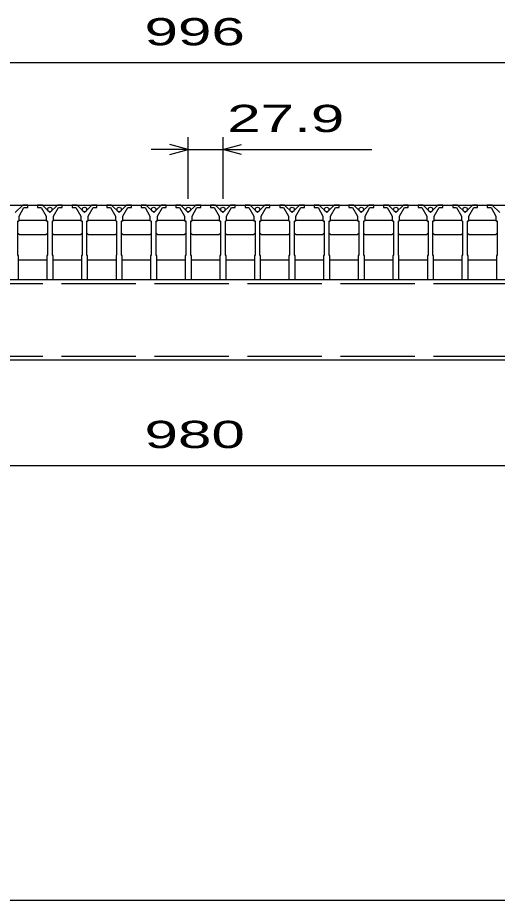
# Model space of a CAD drawing. Units: millimetres, scale not verified. Extents: x -1820 to 1731, y -1282 to 1054.
# Drawn here: x -1072 to -686, y -1146 to -434 of the extents above; entities that cross this region are included whole.
import ezdxf
from ezdxf.enums import TextEntityAlignment as Align

# ---------------------------------------------------------------- set-up
doc = ezdxf.new("R2010")
doc.units = ezdxf.units.MM
doc.header["$LTSCALE"] = 10
doc.linetypes.add('DASHED', pattern=[7.5, 6, -1.5])
for name, color, linetype, lineweight in [('0_2', 150, 'Continuous', 25), ('16', 3, 'Continuous', 25), ('22', 2, 'Continuous', 25)]:
    doc.layers.add(name, color=color, linetype=linetype, lineweight=lineweight)
doc.styles.add('ベクトル', font='')
doc.styles.get('ベクトル').set_extended_font_data('ベクトル')

msp = doc.modelspace()

# ---------------------------------------------------------------- linework, layer by layer
at = {"layer": '0_2'}
msp.add_line((1731, -1146.5), (-1729, -1146.5), dxfattribs=at)
at = {"layer": '16'}
for p, q in [((-1419, -585.5), (-423, -585.5)), ((-1068.2, -585.5), (-1074.2, -591.5)), ((-1071.2, -594.5), (-1067.2, -587.5)), ((-1064.2, -585.5), (-1068.2, -585.5)), ((-1067.2, -587.5), (-1064.2, -587.5)), ((-1064.2, -587.5), (-1064.2, -585.5)), ((-1056.3, -585.5), (-1056.3, -587.5)), ((-1052.3, -585.5), (-1056.3, -585.5)), ((-1056.3, -587.5), (-1053.3, -587.5)), ((-1053.3, -587.5), (-1049.3, -594.5)), ((-1046.3, -591.5), (-1052.3, -585.5)), ((-1040.3, -585.5), (-1046.3, -591.5)), ((-1043.3, -594.5), (-1039.3, -587.5)), ((-1036.3, -585.5), (-1040.3, -585.5)), ((-1039.3, -587.5), (-1036.3, -587.5)), ((-1036.3, -587.5), (-1036.3, -585.5)), ((-1028.4, -585.5), (-1028.4, -587.5)), ((-1024.4, -585.5), (-1028.4, -585.5)), ((-1028.4, -587.5), (-1025.4, -587.5)), ((-1025.4, -587.5), (-1021.4, -594.5)), ((-1018.4, -591.5), (-1024.4, -585.5)), ((-1012.4, -585.5), (-1018.4, -591.5)), ((-1015.4, -594.5), (-1011.4, -587.5)), ((-1008.4, -585.5), (-1012.4, -585.5)), ((-1011.4, -587.5), (-1008.4, -587.5)), ((-1008.4, -587.5), (-1008.4, -585.5)), ((-1000.5, -585.5), (-1000.5, -587.5)), ((-996.5, -585.5), (-1000.5, -585.5)), ((-1000.5, -587.5), (-997.5, -587.5)), ((-997.5, -587.5), (-993.5, -594.5)), ((-990.5, -591.5), (-996.5, -585.5)), ((-984.5, -585.5), (-990.5, -591.5)), ((-987.5, -594.5), (-983.5, -587.5)), ((-980.5, -585.5), (-984.5, -585.5)), ((-983.5, -587.5), (-980.5, -587.5)), ((-980.5, -587.5), (-980.5, -585.5)), ((-972.6, -585.5), (-972.6, -587.5)), ((-968.6, -585.5), (-972.6, -585.5)), ((-972.6, -587.5), (-969.6, -587.5)), ((-969.6, -587.5), (-965.6, -594.5)), ((-962.6, -591.5), (-968.6, -585.5)), ((-956.6, -585.5), (-962.6, -591.5)), ((-959.6, -594.5), (-955.6, -587.5)), ((-952.6, -585.5), (-956.6, -585.5)), ((-955.6, -587.5), (-952.6, -587.5)), ((-952.6, -587.5), (-952.6, -585.5)), ((-944.7, -585.5), (-944.7, -587.5)), ((-940.7, -585.5), (-944.7, -585.5)), ((-944.7, -587.5), (-941.7, -587.5)), ((-941.7, -587.5), (-937.7, -594.5)), ((-934.7, -591.5), (-940.7, -585.5)), ((-928.7, -585.5), (-934.7, -591.5)), ((-931.7, -594.5), (-927.7, -587.5)), ((-924.7, -585.5), (-928.7, -585.5)), ((-927.7, -587.5), (-924.7, -587.5)), ((-924.7, -587.5), (-924.7, -585.5)), ((-916.8, -585.5), (-916.8, -587.5)), ((-912.8, -585.5), (-916.8, -585.5)), ((-916.8, -587.5), (-913.8, -587.5)), ((-913.8, -587.5), (-909.8, -594.5)), ((-906.8, -591.5), (-912.8, -585.5)), ((-900.8, -585.5), (-906.8, -591.5)), ((-903.8, -594.5), (-899.8, -587.5)), ((-896.8, -585.5), (-900.8, -585.5)), ((-899.8, -587.5), (-896.8, -587.5)), ((-896.8, -587.5), (-896.8, -585.5)), ((-888.9, -585.5), (-888.9, -587.5)), ((-884.9, -585.5), (-888.9, -585.5)), ((-888.9, -587.5), (-885.9, -587.5)), ((-885.9, -587.5), (-881.9, -594.5)), ((-878.9, -591.5), (-884.9, -585.5)), ((-872.9, -585.5), (-878.9, -591.5)), ((-875.9, -594.5), (-871.9, -587.5)), ((-868.9, -585.5), (-872.9, -585.5)), ((-871.9, -587.5), (-868.9, -587.5)), ((-868.9, -587.5), (-868.9, -585.5)), ((-861, -585.5), (-861, -587.5)), ((-857, -585.5), (-861, -585.5)), ((-861, -587.5), (-858, -587.5)), ((-858, -587.5), (-854, -594.5)), ((-851, -591.5), (-857, -585.5)), ((-845, -585.5), (-851, -591.5)), ((-848, -594.5), (-844, -587.5)), ((-841, -585.5), (-845, -585.5)), ((-844, -587.5), (-841, -587.5)), ((-841, -587.5), (-841, -585.5)), ((-833.1, -585.5), (-833.1, -587.5)), ((-829.1, -585.5), (-833.1, -585.5)), ((-833.1, -587.5), (-830.1, -587.5)), ((-830.1, -587.5), (-826.1, -594.5)), ((-823.1, -591.5), (-829.1, -585.5)), ((-817.1, -585.5), (-823.1, -591.5)), ((-820.1, -594.5), (-816.1, -587.5)), ((-813.1, -585.5), (-817.1, -585.5)), ((-816.1, -587.5), (-813.1, -587.5)), ((-813.1, -587.5), (-813.1, -585.5)), ((-805.2, -585.5), (-805.2, -587.5)), ((-801.2, -585.5), (-805.2, -585.5)), ((-805.2, -587.5), (-802.2, -587.5)), ((-802.2, -587.5), (-798.2, -594.5)), ((-795.2, -591.5), (-801.2, -585.5)), ((-789.2, -585.5), (-795.2, -591.5)), ((-792.2, -594.5), (-788.2, -587.5)), ((-785.2, -585.5), (-789.2, -585.5)), ((-788.2, -587.5), (-785.2, -587.5)), ((-785.2, -587.5), (-785.2, -585.5)), ((-777.3, -585.5), (-777.3, -587.5)), ((-773.3, -585.5), (-777.3, -585.5)), ((-777.3, -587.5), (-774.3, -587.5)), ((-774.3, -587.5), (-770.3, -594.5)), ((-767.3, -591.5), (-773.3, -585.5)), ((-761.3, -585.5), (-767.3, -591.5)), ((-764.3, -594.5), (-760.3, -587.5)), ((-757.3, -585.5), (-761.3, -585.5)), ((-760.3, -587.5), (-757.3, -587.5)), ((-757.3, -587.5), (-757.3, -585.5)), ((-749.4, -585.5), (-749.4, -587.5)), ((-745.4, -585.5), (-749.4, -585.5)), ((-749.4, -587.5), (-746.4, -587.5)), ((-746.4, -587.5), (-742.4, -594.5)), ((-739.4, -591.5), (-745.4, -585.5)), ((-733.4, -585.5), (-739.4, -591.5)), ((-736.4, -594.5), (-732.4, -587.5)), ((-729.4, -585.5), (-733.4, -585.5)), ((-732.4, -587.5), (-729.4, -587.5)), ((-729.4, -587.5), (-729.4, -585.5)), ((-721.5, -585.5), (-721.5, -587.5)), ((-717.5, -585.5), (-721.5, -585.5)), ((-721.5, -587.5), (-718.5, -587.5)), ((-718.5, -587.5), (-714.5, -594.5)), ((-711.5, -591.5), (-717.5, -585.5)), ((-705.5, -585.5), (-711.5, -591.5)), ((-708.5, -594.5), (-704.5, -587.5)), ((-701.5, -585.5), (-705.5, -585.5)), ((-704.5, -587.5), (-701.5, -587.5)), ((-701.5, -587.5), (-701.5, -585.5)), ((-693.6, -585.5), (-693.6, -587.5)), ((-689.6, -585.5), (-693.6, -585.5)), ((-693.6, -587.5), (-690.6, -587.5)), ((-690.6, -587.5), (-686.6, -594.5)), ((-683.6, -591.5), (-689.6, -585.5)), ((-1072.2, -598.5), (-1071.2, -597.5)), ((-1071.95, -598.5), (-1070.95, -597.5)), ((-1071.2, -597.5), (-1071.2, -594.5)), ((-1070.95, -597.5), (-1049.55, -597.5)), ((-1049.55, -597.5), (-1048.55, -598.5)), ((-1049.3, -594.5), (-1049.3, -597.5)), ((-1049.3, -597.5), (-1048.3, -598.5)), ((-1044.3, -598.5), (-1043.3, -597.5)), ((-1044.05, -598.5), (-1043.05, -597.5)), ((-1043.3, -597.5), (-1043.3, -594.5)), ((-1043.05, -597.5), (-1021.65, -597.5)), ((-1021.65, -597.5), (-1020.65, -598.5)), ((-1021.4, -594.5), (-1021.4, -597.5)), ((-1021.4, -597.5), (-1020.4, -598.5)), ((-1016.4, -598.5), (-1015.4, -597.5)), ((-1016.15, -598.5), (-1015.15, -597.5)), ((-1015.4, -597.5), (-1015.4, -594.5)), ((-1015.15, -597.5), (-993.75, -597.5)), ((-993.75, -597.5), (-992.75, -598.5)), ((-993.5, -594.5), (-993.5, -597.5)), ((-993.5, -597.5), (-992.5, -598.5)), ((-988.5, -598.5), (-987.5, -597.5)), ((-988.25, -598.5), (-987.25, -597.5)), ((-987.5, -597.5), (-987.5, -594.5)), ((-987.25, -597.5), (-965.85, -597.5)), ((-965.85, -597.5), (-964.85, -598.5)), ((-965.6, -594.5), (-965.6, -597.5)), ((-965.6, -597.5), (-964.6, -598.5)), ((-960.6, -598.5), (-959.6, -597.5)), ((-960.35, -598.5), (-959.35, -597.5)), ((-959.6, -597.5), (-959.6, -594.5)), ((-959.35, -597.5), (-937.95, -597.5)), ((-937.95, -597.5), (-936.95, -598.5)), ((-937.7, -594.5), (-937.7, -597.5)), ((-937.7, -597.5), (-936.7, -598.5)), ((-932.7, -598.5), (-931.7, -597.5)), ((-932.45, -598.5), (-931.45, -597.5)), ((-931.7, -597.5), (-931.7, -594.5)), ((-931.45, -597.5), (-910.05, -597.5)), ((-910.05, -597.5), (-909.05, -598.5)), ((-909.8, -594.5), (-909.8, -597.5)), ((-909.8, -597.5), (-908.8, -598.5)), ((-904.8, -598.5), (-903.8, -597.5)), ((-904.55, -598.5), (-903.55, -597.5)), ((-903.8, -597.5), (-903.8, -594.5)), ((-903.55, -597.5), (-882.15, -597.5)), ((-882.15, -597.5), (-881.15, -598.5)), ((-881.9, -594.5), (-881.9, -597.5)), ((-881.9, -597.5), (-880.9, -598.5)), ((-876.9, -598.5), (-875.9, -597.5)), ((-876.65, -598.5), (-875.65, -597.5)), ((-875.9, -597.5), (-875.9, -594.5)), ((-875.65, -597.5), (-854.25, -597.5)), ((-854.25, -597.5), (-853.25, -598.5)), ((-854, -594.5), (-854, -597.5)), ((-854, -597.5), (-853, -598.5)), ((-849, -598.5), (-848, -597.5)), ((-848.75, -598.5), (-847.75, -597.5)), ((-848, -597.5), (-848, -594.5)), ((-847.75, -597.5), (-826.35, -597.5)), ((-826.35, -597.5), (-825.35, -598.5)), ((-826.1, -594.5), (-826.1, -597.5)), ((-826.1, -597.5), (-825.1, -598.5)), ((-821.1, -598.5), (-820.1, -597.5)), ((-820.85, -598.5), (-819.85, -597.5)), ((-820.1, -597.5), (-820.1, -594.5)), ((-819.85, -597.5), (-798.45, -597.5)), ((-798.45, -597.5), (-797.45, -598.5)), ((-798.2, -594.5), (-798.2, -597.5)), ((-798.2, -597.5), (-797.2, -598.5)), ((-793.2, -598.5), (-792.2, -597.5)), ((-792.95, -598.5), (-791.95, -597.5)), ((-792.2, -597.5), (-792.2, -594.5)), ((-791.95, -597.5), (-770.55, -597.5)), ((-770.55, -597.5), (-769.55, -598.5)), ((-770.3, -594.5), (-770.3, -597.5)), ((-770.3, -597.5), (-769.3, -598.5)), ((-765.3, -598.5), (-764.3, -597.5)), ((-765.05, -598.5), (-764.05, -597.5)), ((-764.3, -597.5), (-764.3, -594.5)), ((-764.05, -597.5), (-742.65, -597.5)), ((-742.65, -597.5), (-741.65, -598.5)), ((-742.4, -594.5), (-742.4, -597.5)), ((-742.4, -597.5), (-741.4, -598.5)), ((-737.4, -598.5), (-736.4, -597.5)), ((-737.15, -598.5), (-736.15, -597.5)), ((-736.4, -597.5), (-736.4, -594.5)), ((-736.15, -597.5), (-714.75, -597.5)), ((-714.75, -597.5), (-713.75, -598.5)), ((-714.5, -594.5), (-714.5, -597.5)), ((-714.5, -597.5), (-713.5, -598.5)), ((-709.5, -598.5), (-708.5, -597.5)), ((-709.25, -598.5), (-708.25, -597.5)), ((-708.5, -597.5), (-708.5, -594.5)), ((-708.25, -597.5), (-686.85, -597.5)), ((-686.85, -597.5), (-685.85, -598.5)), ((-686.6, -594.5), (-686.6, -597.5)), ((-686.6, -597.5), (-685.6, -598.5)), ((-1072.2, -625.5), (-1072.2, -598.5)), ((-1048.3, -598.5), (-1048.3, -625.5)), ((-1044.3, -625.5), (-1044.3, -598.5)), ((-1020.4, -598.5), (-1020.4, -625.5)), ((-1016.4, -625.5), (-1016.4, -598.5)), ((-992.5, -598.5), (-992.5, -625.5)), ((-988.5, -625.5), (-988.5, -598.5)), ((-964.6, -598.5), (-964.6, -625.5)), ((-960.6, -625.5), (-960.6, -598.5)), ((-936.7, -598.5), (-936.7, -625.5)), ((-932.7, -625.5), (-932.7, -598.5)), ((-908.8, -598.5), (-908.8, -625.5)), ((-904.8, -625.5), (-904.8, -598.5)), ((-880.9, -598.5), (-880.9, -625.5)), ((-876.9, -625.5), (-876.9, -598.5)), ((-853, -598.5), (-853, -625.5)), ((-849, -625.5), (-849, -598.5)), ((-825.1, -598.5), (-825.1, -625.5)), ((-821.1, -625.5), (-821.1, -598.5)), ((-797.2, -598.5), (-797.2, -625.5)), ((-793.2, -625.5), (-793.2, -598.5)), ((-769.3, -598.5), (-769.3, -625.5)), ((-765.3, -625.5), (-765.3, -598.5)), ((-741.4, -598.5), (-741.4, -625.5)), ((-737.4, -625.5), (-737.4, -598.5)), ((-713.5, -598.5), (-713.5, -625.5)), ((-709.5, -625.5), (-709.5, -598.5)), ((-685.6, -598.5), (-685.6, -625.5)), ((-1070.95, -609.5), (-1071.95, -608.5)), ((-1049.55, -609.5), (-1070.95, -609.5)), ((-1048.55, -608.5), (-1049.55, -609.5)), ((-1043.05, -609.5), (-1044.05, -608.5)), ((-1021.65, -609.5), (-1043.05, -609.5)), ((-1020.65, -608.5), (-1021.65, -609.5)), ((-1015.15, -609.5), (-1016.15, -608.5)), ((-993.75, -609.5), (-1015.15, -609.5)), ((-992.75, -608.5), (-993.75, -609.5)), ((-987.25, -609.5), (-988.25, -608.5)), ((-965.85, -609.5), (-987.25, -609.5)), ((-964.85, -608.5), (-965.85, -609.5)), ((-959.35, -609.5), (-960.35, -608.5)), ((-937.95, -609.5), (-959.35, -609.5)), ((-936.95, -608.5), (-937.95, -609.5)), ((-931.45, -609.5), (-932.45, -608.5)), ((-910.05, -609.5), (-931.45, -609.5)), ((-909.05, -608.5), (-910.05, -609.5)), ((-903.55, -609.5), (-904.55, -608.5)), ((-882.15, -609.5), (-903.55, -609.5)), ((-881.15, -608.5), (-882.15, -609.5)), ((-875.65, -609.5), (-876.65, -608.5)), ((-854.25, -609.5), (-875.65, -609.5)), ((-853.25, -608.5), (-854.25, -609.5)), ((-847.75, -609.5), (-848.75, -608.5)), ((-826.35, -609.5), (-847.75, -609.5)), ((-825.35, -608.5), (-826.35, -609.5)), ((-819.85, -609.5), (-820.85, -608.5)), ((-798.45, -609.5), (-819.85, -609.5)), ((-797.45, -608.5), (-798.45, -609.5)), ((-791.95, -609.5), (-792.95, -608.5)), ((-770.55, -609.5), (-791.95, -609.5)), ((-769.55, -608.5), (-770.55, -609.5)), ((-764.05, -609.5), (-765.05, -608.5)), ((-742.65, -609.5), (-764.05, -609.5)), ((-741.65, -608.5), (-742.65, -609.5)), ((-736.15, -609.5), (-737.15, -608.5)), ((-714.75, -609.5), (-736.15, -609.5)), ((-713.75, -608.5), (-714.75, -609.5)), ((-708.25, -609.5), (-709.25, -608.5)), ((-686.85, -609.5), (-708.25, -609.5)), ((-685.85, -608.5), (-686.85, -609.5)), ((-1071.7, -626.5), (-1072.2, -625.5)), ((-1071.7, -645.5), (-1071.7, -626.5)), ((-1048.3, -625.5), (-1048.8, -626.5)), ((-1048.8, -626.5), (-1048.8, -645.5)), ((-1043.8, -626.5), (-1044.3, -625.5)), ((-1043.8, -645.5), (-1043.8, -626.5)), ((-1020.4, -625.5), (-1020.9, -626.5)), ((-1020.9, -626.5), (-1020.9, -645.5)), ((-1015.9, -626.5), (-1016.4, -625.5)), ((-1015.9, -645.5), (-1015.9, -626.5)), ((-992.5, -625.5), (-993, -626.5)), ((-993, -626.5), (-993, -645.5)), ((-988, -626.5), (-988.5, -625.5)), ((-988, -645.5), (-988, -626.5)), ((-964.6, -625.5), (-965.1, -626.5)), ((-965.1, -626.5), (-965.1, -645.5)), ((-960.1, -626.5), (-960.6, -625.5)), ((-960.1, -645.5), (-960.1, -626.5)), ((-936.7, -625.5), (-937.2, -626.5)), ((-937.2, -626.5), (-937.2, -645.5)), ((-932.2, -626.5), (-932.7, -625.5)), ((-932.2, -645.5), (-932.2, -626.5)), ((-908.8, -625.5), (-909.3, -626.5)), ((-909.3, -626.5), (-909.3, -645.5)), ((-904.3, -626.5), (-904.8, -625.5)), ((-904.3, -645.5), (-904.3, -626.5)), ((-880.9, -625.5), (-881.4, -626.5)), ((-881.4, -626.5), (-881.4, -645.5)), ((-876.4, -626.5), (-876.9, -625.5)), ((-876.4, -645.5), (-876.4, -626.5)), ((-853, -625.5), (-853.5, -626.5)), ((-853.5, -626.5), (-853.5, -645.5)), ((-848.5, -626.5), (-849, -625.5)), ((-848.5, -645.5), (-848.5, -626.5)), ((-825.1, -625.5), (-825.6, -626.5)), ((-825.6, -626.5), (-825.6, -645.5)), ((-820.6, -626.5), (-821.1, -625.5)), ((-820.6, -645.5), (-820.6, -626.5)), ((-797.2, -625.5), (-797.7, -626.5)), ((-797.7, -626.5), (-797.7, -645.5)), ((-792.7, -626.5), (-793.2, -625.5)), ((-792.7, -645.5), (-792.7, -626.5)), ((-769.3, -625.5), (-769.8, -626.5)), ((-769.8, -626.5), (-769.8, -645.5)), ((-764.8, -626.5), (-765.3, -625.5)), ((-764.8, -645.5), (-764.8, -626.5)), ((-741.4, -625.5), (-741.9, -626.5)), ((-741.9, -626.5), (-741.9, -645.5)), ((-736.9, -626.5), (-737.4, -625.5)), ((-736.9, -645.5), (-736.9, -626.5)), ((-713.5, -625.5), (-714, -626.5)), ((-714, -626.5), (-714, -645.5)), ((-709, -626.5), (-709.5, -625.5)), ((-709, -645.5), (-709, -626.5)), ((-685.6, -625.5), (-686.1, -626.5)), ((-686.1, -626.5), (-686.1, -645.5)), ((-1071.7, -629.5), (-1048.8, -629.5)), ((-1043.8, -629.5), (-1020.9, -629.5)), ((-1015.9, -629.5), (-993, -629.5)), ((-988, -629.5), (-965.1, -629.5)), ((-960.1, -629.5), (-937.2, -629.5)), ((-932.2, -629.5), (-909.3, -629.5)), ((-904.3, -629.5), (-881.4, -629.5)), ((-876.4, -629.5), (-853.5, -629.5)), ((-848.5, -629.5), (-825.6, -629.5)), ((-820.6, -629.5), (-797.7, -629.5)), ((-792.7, -629.5), (-769.8, -629.5)), ((-764.8, -629.5), (-741.9, -629.5)), ((-736.9, -629.5), (-714, -629.5)), ((-709, -629.5), (-686.1, -629.5)), ((-1412, -645.5), (-430, -645.5)), ((-1076.7, -645.5), (-1071.7, -645.5)), ((-1048.8, -645.5), (-1043.8, -645.5)), ((-1020.9, -645.5), (-1015.9, -645.5)), ((-993, -645.5), (-988, -645.5)), ((-965.1, -645.5), (-960.1, -645.5)), ((-937.2, -645.5), (-932.2, -645.5)), ((-909.3, -645.5), (-904.3, -645.5)), ((-881.4, -645.5), (-876.4, -645.5)), ((-853.5, -645.5), (-848.5, -645.5)), ((-825.6, -645.5), (-820.6, -645.5)), ((-797.7, -645.5), (-792.7, -645.5)), ((-769.8, -645.5), (-764.8, -645.5)), ((-741.9, -645.5), (-736.9, -645.5)), ((-714, -645.5), (-709, -645.5)), ((-686.1, -645.5), (-681.1, -645.5)), ((-430, -710.5), (-1412, -710.5))]:
    msp.add_line(p, q, dxfattribs=at)
at = {"layer": '16', "linetype": 'DASHED'}
for p, q in [((-1412, -648.7), (-430, -648.7)), ((-1412, -707.3), (-430, -707.3))]:
    msp.add_line(p, q, dxfattribs=at)
at = {"layer": '16'}
for centre in [(-1046.3, -589), (-1018.4, -589), (-990.5, -589), (-962.6, -589), (-934.7, -589), (-906.8, -589), (-878.9, -589), (-851, -589), (-823.1, -589), (-795.2, -589), (-767.3, -589), (-739.4, -589), (-711.5, -589)]:
    msp.add_circle(centre, 1.8, dxfattribs=at)
at = {"layer": '22', "color": 4}
for p, q in [((-1419, -470.5), (-423, -470.5)), ((-934.7, -580.5), (-934.7, -530.5)), ((-906.8, -530.5), (-906.8, -580.5)), ((-934.7, -540.5), (-964.7, -540.5)), ((-934.7, -540.5), (-949.7, -536.5)), ((-949.7, -544.5), (-934.7, -540.5)), ((-934.7, -540.5), (-906.8, -540.5)), ((-906.8, -540.5), (-891.8, -536.5)), ((-891.8, -544.5), (-906.8, -540.5)), ((-906.8, -540.5), (-786.8, -540.5)), ((-1412, -795.5), (-430, -795.5))]:
    msp.add_line(p, q, dxfattribs=at)

# ---------------------------------------------------------------- texts
at = {"layer": '22', "style": 'ベクトル', "width": 1.65}
for s, p in [(' 996 ', (-983.5, -445.5)), (' 27.9 ', (-916.8, -515.5)), (' 980 ', (-983.5, -770.5))]:
    msp.add_text(s, height=21.99, dxfattribs=at).set_placement(p, align=Align.MIDDLE_LEFT)

doc.saveas('drawing.dxf')
